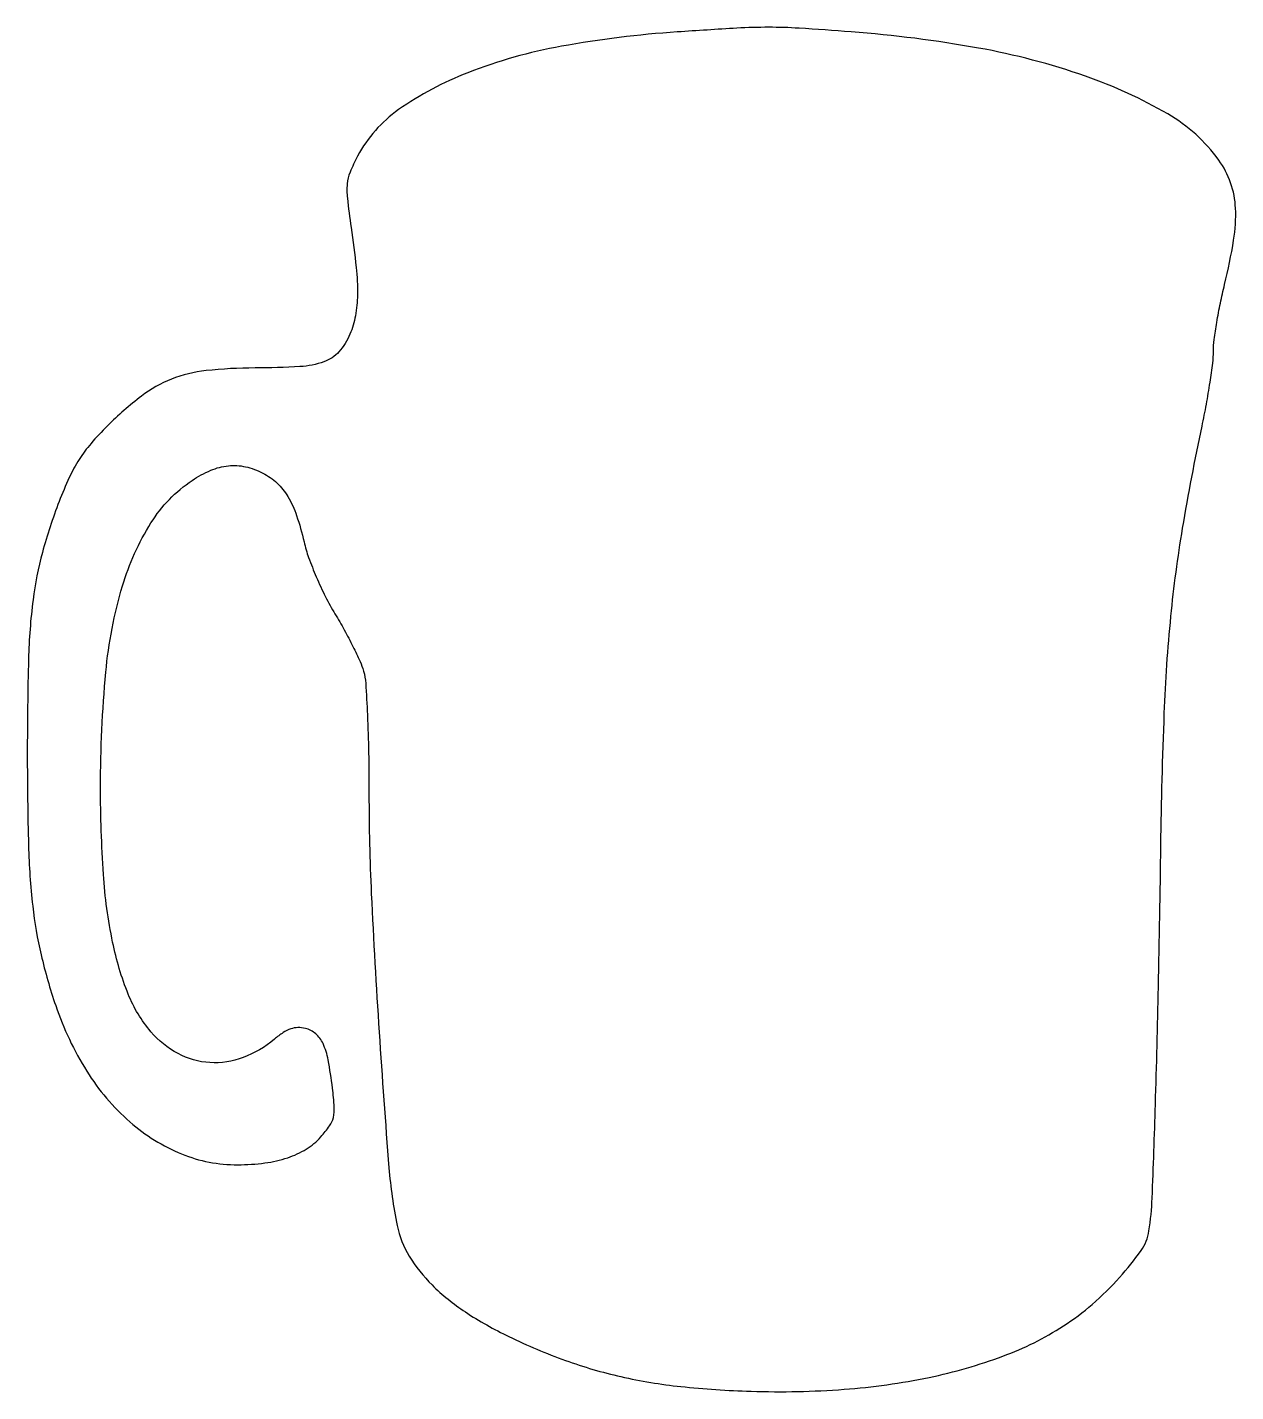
# Model space of a CAD drawing. Extents: x 1 to 218, y 0 to 246.
import ezdxf

# ---------------------------------------------------------------- set-up
doc = ezdxf.new("R2010")
doc.units = 0

msp = doc.modelspace()

# ---------------------------------------------------------------- linework, layer by layer
msp.add_lwpolyline([(117.5, 244.962031, 0.027965), (96.648128, 242.375046, 0.047795), (79.779077, 237.617887, 0.060217), (67.335313, 230.969785, 0.118573), (59.952177, 222.615925, 0.024648), (58.591295, 219.713653, 0.074867), (58.075177, 217.602046, 0.051264), (58.106499, 215.029343, 0.007244), (58.7894, 209.769133, -0.009513), (59.692143, 202.559416, -0.029055), (59.925887, 197.636279, -0.042121), (59.568128, 193.875501, -0.054239), (58.584658, 190.548373, -0.083621), (56.593945, 187.391637, -0.12554), (53.904167, 185.584696, -0.071392), (49.574471, 184.710547, -0.013511), (41.5, 184.471033, 0.026206), (32.670561, 183.984625, 0.066706), (26.452342, 182.458648, 0.070387), (21.051881, 179.406543, 0.031819), (14.918529, 174.042738, 0.019965), (11.969424, 170.868762, 0.035082), (9.83478, 167.993493, 0.033548), (8.062306, 164.759942, 0.016573), (6.232144, 160.445749, 0.025527), (3.219953, 151.264762, 0.035147), (1.532113, 142.75129, 0.024843), (0.723697, 132.103323, 0.006533), (0.500753, 115, 0.00653), (0.717209, 98.467957, 0.021534), (1.47099, 87.594806, 0.029566), (2.990789, 78.814302, 0.024341), (5.61144, 69.672353, 0.057493), (11.203769, 57.876496, 0.073779), (18.976463, 48.738926, 0.082485), (28.280784, 42.982465, 0.099127), (38.364835, 41.023857, 0.03045), (43.284399, 41.352236, 0.048975), (47.377478, 42.290785, 0.057501), (50.701304, 43.84808, 0.07191), (53.311399, 46.031406, 0.028692), (54.90358, 48.027704, 0.095283), (55.594206, 49.55004, 0.075724), (55.751754, 51.404698, 0.013927), (55.427474, 54.834494, 0.014767), (54.651581, 59.911528, 0.061278), (53.7265, 62.86451, 0.108463), (52.42716, 64.602136, 0.117217), (50.553233, 65.575995, 0.068088), (49.197638, 65.725631, 0.077516), (47.913818, 65.491019, 0.062709), (46.55998, 64.819036, 0.028389), (44.972395, 63.630225, -0.084607), (39.336941, 60.323058, -0.105921), (33.357736, 59.41433, -0.108589), (27.643355, 61.036255, -0.092755), (22.757854, 64.96979, -0.082252), (18.672765, 71.726212, -0.044151), (15.86584, 81.08343, -0.034135), (14.206183, 93.307472, -0.016792), (13.686243, 109, -0.022741), (14.637141, 129.686905, -0.049728), (17.642394, 145.247565, -0.067361), (22.764632, 156.575131, -0.105435), (30.177132, 164.230404, -0.04744), (33.526106, 166.04523, -0.074732), (36.686378, 166.860979, -0.080498), (39.773588, 166.684127, -0.064936), (42.90116, 165.551112, -0.069715), (45.450218, 163.744923, -0.069224), (47.4118, 161.303802, -0.05413), (48.969604, 157.911778, -0.023837), (50.310823, 153.152794, 0.030215), (51.141578, 150.342755, 0.014558), (52.524361, 146.850089, 0.014378), (54.182464, 143.280414, 0.01998), (55.883493, 140.192826, -0.010112), (57.552983, 137.29909, -0.009885), (59.117208, 134.318489, -0.00982), (60.386407, 131.64948, -0.036252), (61.029213, 129.898139, -0.054155), (61.411248, 127.687086, -0.004756), (61.714831, 122.004999, -0.006189), (61.929096, 115.202295, -0.004777), (62, 107.781187, 0.011828), (62.424702, 89.831086, 0.00452), (63.832676, 64.871534, 0.003386), (65.595808, 40.480518, 0.031776), (67.088511, 30.073587, 0.085207), (69.25489, 24.585992, 0.060698), (73.352989, 19.383936, 0.05089), (79.347603, 14.530296, 0.032042), (87.196417, 10.089865, 0.026056), (97.365976, 5.805951, 0.03111), (107.347633, 2.888187, 0.029171), (118.134399, 1.104634, 0.018847), (130.768526, 0.246094, 0.025794), (147.548278, 0.605502, 0.03329), (162.806862, 2.74875, 0.036995), (176.111582, 6.575449, 0.054178), (187.006072, 12.003896, 0.036714), (192.191797, 15.896529, 0.030298), (197.118149, 20.749424, 0.029986), (200.95988, 25.574916, 0.114577), (202.391605, 29.11556, 0.029307), (202.970592, 35.034428, 0.002015), (203.557465, 51.851397, 0.002673), (204.096897, 72.99337, 0.001532), (204.533094, 98.5, -0.006048), (205.155758, 122.324076, -0.014935), (206.345088, 139.763238, -0.017152), (208.454459, 155.618432, -0.010757), (211.952953, 174, 0.007406), (212.728349, 177.930471, 0.007394), (213.387451, 181.884375, 0.007271), (213.861549, 185.352752, 0.028776), (213.99867, 187.5, -0.030482), (214.137834, 189.56835, -0.009283), (214.59685, 192.675, -0.009257), (215.241577, 196.143756, -0.009979), (216, 199.5, 0.019642), (217.636654, 207.45454, 0.052575), (217.97499, 213.222832, 0.071908), (217.095093, 217.797161, 0.073459), (214.958499, 221.898593, 0.105016), (205.771734, 230.196728, 0.047472), (190.954387, 237.000907, 0.039474), (171.691318, 242.05733, 0.02542), (148.779221, 244.982137, 0.003493), (139.42103, 245.630311, 0.015704), (133.937585, 245.799047, 0.014211), (128.217798, 245.632769, 0.002509)], format="xyb", close=True)

doc.saveas('drawing.dxf')
